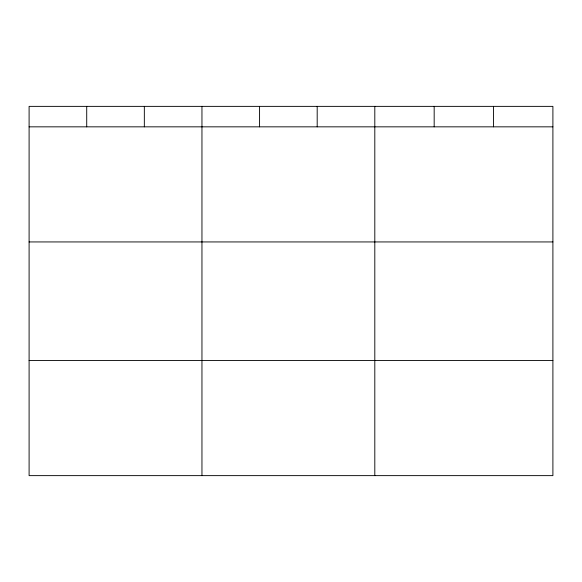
<?xml version="1.0" encoding="UTF-8"?>
<svg xmlns="http://www.w3.org/2000/svg" width="582" height="582" viewBox="0 0 582 582"><rect width="100%" height="100%" fill="white"/><g stroke="black" fill="none" stroke-linecap="round" stroke-linejoin="round"><path stroke-width="0.87" d="M552.9 241.937L552.9 106.368L29.1 106.368L29.1 475.632L552.9 475.632L552.9 241.937L29.1 241.937M29.1 126.84L552.9 126.84M29.1 360.527L552.9 360.527M493.536 106.368L493.536 126.84M434.172 106.368L434.172 126.84M374.808 106.368L374.808 475.632M317.19 106.368L317.19 126.84M259.572 106.368L259.572 126.84M201.954 106.368L201.954 475.632M144.336 106.368L144.336 126.84M86.718 106.368L86.718 126.84"/></g></svg>
